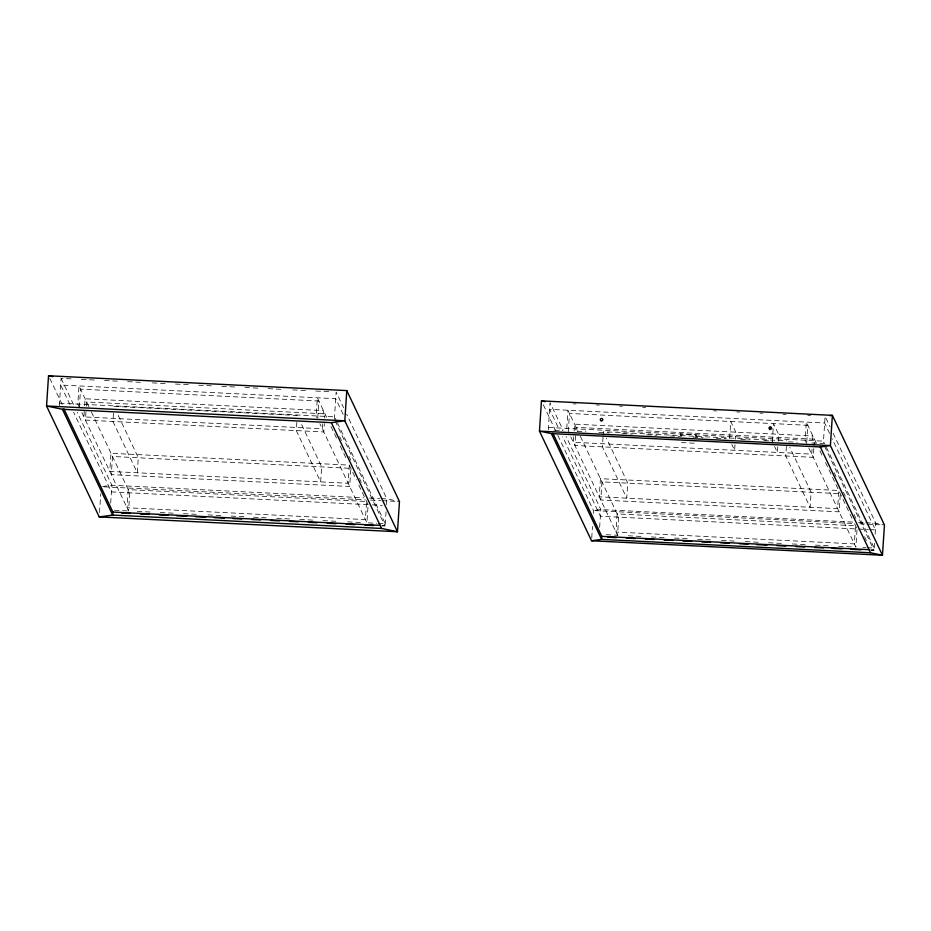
<?xml version="1.0" encoding="UTF-8"?>
<svg xmlns="http://www.w3.org/2000/svg" width="931" height="931" viewBox="0 0 931 931"><rect width="100%" height="100%" fill="white"/><g stroke="black" fill="none" stroke-linecap="round" stroke-linejoin="round"><path stroke-width="0.7" stroke-dasharray="4.66 3.49" d="M59.328 405.579L61.109 378.37L72.688 378.94M79.344 407.278L80.532 389.146L318.891 401.005L317.797 417.74M84.279 411.316L83.906 416.902L322.266 428.749L322.638 423.174M84.64 405.741L85.105 398.771L323.464 410.618L322.999 417.588M85.978 411.735L85.431 420.102L323.79 431.961L324.349 423.593M86.35 406.16L86.618 401.971L324.989 413.83L324.71 418.007M99.512 512.609L100.746 493.896M113.477 413.236L112.93 421.475L137.299 472.773L138.288 457.668L117.585 414.062M110.696 503.066L111.86 485.249L77.203 412.258M296.826 422.348L296.291 430.588L320.648 481.897L321.649 466.78L300.329 421.894M334.357 419.253L336.149 392.044L343.574 407.685M349.346 465.128L348.159 483.259L109.788 471.412L110.987 453.281L349.346 465.128L356.364 479.907M358.842 485.121L368.129 504.672L366.93 522.803L319.892 423.745M386.051 511.806L385.108 526.143L382.21 525.992M386.516 504.649L386.9 498.923L346.669 414.202M548.278 429.889L550.058 402.681L563.057 430.052M573.729 436.697L573.368 442.283L811.727 454.13L812.088 448.556M574.101 431.123L574.555 424.152L812.914 435.999L812.46 442.97M575.533 435.72L574.893 445.484L813.252 457.342L813.892 447.578M575.893 430.145L576.08 427.352L814.439 439.211L813.985 446.182M591.732 537.897L592.488 526.387M593.338 513.435L593.524 510.549L557.576 434.835M603.02 437.244L602.392 446.857L626.749 498.155L627.738 483.049L606.43 438.152M603.113 435.859L603.381 431.74L786.742 440.863M599.645 527.377L600.809 509.56L566.153 436.569M680.386 436.29L680.538 433.869L695.818 434.637L697.086 437.302M695.666 437.046L695.818 434.637M729.636 438.222L730.742 421.475L735.816 432.17L735.35 439.141M734.99 444.715L734.617 450.301L731.801 444.366M772.323 441.736L773.521 423.605L778.595 434.288L778.141 441.271M777.769 446.845L777.408 452.431L774.58 446.484M786.381 446.356L785.741 455.969L810.11 507.279L811.099 492.162L789.779 447.276M806.746 442.05L807.84 425.316L569.481 413.457L568.294 431.588L566.77 428.388L567.957 410.257L577.86 431.111M840.228 495.106L839.134 511.852L600.774 499.994L601.961 481.862L840.321 493.721M874.523 543.273L874.058 550.454L871.16 550.302M875.128 534.08L875.85 523.234L833.14 433.299M102.55 486.517L111.86 485.249L363.73 497.771M81.381 379.371L97.301 380.162M104.54 380.523L120.46 381.314M127.698 381.675L143.618 382.466M152.312 382.897L168.232 383.688M175.47 384.049L191.39 384.84M198.629 385.201L214.549 385.993M221.787 386.353L237.708 387.145M244.946 387.505L260.878 388.297M268.116 388.658L284.036 389.449M292.718 389.88L308.638 390.671M315.877 391.032L331.808 391.823M573.217 403.833L576.114 403.973M596.387 404.985L599.273 405.125M619.546 406.137L622.443 406.277M642.704 407.289L645.602 407.429M713.635 410.815L716.533 410.955M736.793 411.968L739.691 412.107M759.952 413.12L762.85 413.259M783.111 414.272L786.008 414.411M807.724 415.494L810.622 415.633M59.479 403.158L334.52 416.844L336.987 422.057M548.429 427.48L823.47 441.154L824.703 443.761M113.931 406.358L297.28 415.482M554.061 430.18L562.755 430.599M577.22 431.332L585.913 431.751M598.936 432.415L609.072 432.903M622.094 433.567L632.23 434.055M646.708 434.789L656.844 435.277M669.866 435.941L680.002 436.43M692.92 437.093L703.161 437.582M716.183 438.245L726.32 438.734M740.797 439.467L749.478 439.886M763.955 440.619L772.649 441.038M788.569 441.841L797.25 442.26M811.727 442.993L823.307 443.563L825.099 416.355L830.045 426.782M681.411 442.586L696.691 443.354M369.526 498.062L379.662 498.562M381.105 498.632L386.9 498.923L399.469 501.53M852.68 522.082L600.809 509.56L593.524 510.549L854.053 523.513M858.475 522.372L864.259 522.663M865.714 522.733L875.85 523.234L884.45 525.014M859.848 523.792L865.632 524.083M867.087 524.153L881.552 524.875M104.109 486.843L364.719 499.807M370.515 500.087L380.651 500.599M382.094 500.669L396.583 501.39M368.129 504.672L111.429 491.905L73.677 412.398M372.353 504.881L382.222 505.382M858.487 529.052L868.355 529.553M869.763 529.623L875.408 529.902L832.081 438.652M114.466 510.258L127.605 510.91M137.241 511.387L150.764 512.062M160.353 512.539L173.922 513.214M183.465 513.691L197.907 514.401M208.02 514.901L221.031 515.553M231.132 516.053L244.853 516.74M253.546 517.17L268.012 517.892M276.705 518.323L291.182 519.044M299.863 519.475L314.922 520.22M323.022 520.627L338.034 521.372M347.635 521.849L361.158 522.524M368.339 522.873L376.811 523.303M378.219 523.373L385.271 523.722L337.616 423.361M606.232 534.708L617.998 535.29M628.134 535.79L642.611 536.512M651.293 536.943L665.77 537.664M674.451 538.095L688.928 538.816M697.61 539.247L712.867 540.003M721.537 540.434L735.979 541.155M745.382 541.621L759.091 542.308M768.541 542.773L783.018 543.495M792.316 543.96L806.176 544.647M815.428 545.112L829.882 545.822M838.54 546.253L852.994 546.974M862.932 547.475L865.749 547.614M866.982 547.672L874.221 548.033L825.32 445.065M381.803 525.433L384.852 525.584M871.765 549.802L873.802 549.895M870.753 549.744L874.058 550.43L824.179 445.39M382.909 525.666L385.108 526.12L335.23 421.08M829.602 433.439L824.657 423.011L549.627 409.337L559.531 430.192M834.153 472.68L836.015 476.591M843.451 492.266L845.313 496.188M854.006 514.482L855.857 518.392M864.55 536.687L866.412 540.608M816.219 442.958L806.316 422.104L805.129 440.235L806.653 443.447M819.932 450.779L823.027 457.296M825.506 462.509L852.121 518.555M854.6 523.769L856.567 527.924M808.841 448.055L855.88 547.125L857.067 528.983L600.379 516.228L562.615 436.709M680.538 433.869L681.806 436.546M580.339 436.325L618.708 517.136L617.521 535.267L570.482 436.208M543.32 404.81L556.947 433.532M343.132 414.342L335.707 398.701L60.678 385.027L69.953 404.578M339.617 436.604L341.479 440.526M348.927 456.202L350.789 460.123M359.471 478.406L361.333 482.328M326.653 417.344L317.378 397.793L316.179 415.924L317.192 418.066M330.994 426.468L337.802 440.805M340.269 446.019L347.077 460.356M88.911 406.8L79.007 385.946L77.82 404.077L79.054 406.684M91.389 412.014L129.758 492.825L128.571 510.956L81.532 411.898M61.109 378.37L73.491 404.438M49.774 378.37L62.168 404.473M112.511 456.481L111.313 474.612L349.672 486.471L350.871 468.34L112.511 456.481M128.234 489.613L127.047 507.744L365.406 519.603L366.605 501.472L128.234 489.613M600.437 478.662L599.25 496.793L837.609 508.64L838.796 490.509L600.437 478.662M617.183 513.924L615.996 532.067L854.355 543.913L855.554 525.782L617.183 513.924"/><path stroke-width="1.4" d="M48.54 375.763L46.55 405.986L99.233 516.926L397.49 531.752L399.469 501.53L346.798 390.589L48.54 375.763L52.73 376.624M63.878 408.86L112.884 512.062L112.674 515.087L99.233 516.926M346.798 390.589L344.807 420.812L397.49 531.752L381.605 528.459L112.674 515.087L62.435 409.279L46.55 405.986L344.807 420.812L331.355 422.651L62.435 409.279M541.458 400.889L539.468 431.111L591.546 540.771L882.46 555.237L884.45 525.014L832.384 415.354L541.458 400.889L545.147 401.657M552.828 433.183L601.822 536.372L601.624 539.398L591.546 540.771M829.952 415.692L832.384 415.354L830.394 445.577L882.46 555.237L870.555 552.77L601.624 539.398L551.385 433.59L539.468 431.111L830.394 445.577L820.304 446.961L551.385 433.59M112.884 512.062L380.36 525.363M601.822 536.372L869.298 549.674M121.658 513.039L130.34 513.458M140.476 513.97L149.158 514.389M159.294 514.913L167.976 515.332M176.657 515.774L186.794 516.263M195.475 516.705L205.611 517.194M214.293 517.648L224.429 518.136M233.122 518.579L241.804 518.998M251.94 519.521L260.622 519.929M270.758 520.452L279.44 520.871M289.576 521.383L298.257 521.802M308.394 522.326L317.075 522.745M327.212 523.257L335.893 523.676M346.029 524.2L354.711 524.607M364.847 525.131L373.529 525.55M607.71 537.21L616.392 537.618M626.528 538.141L635.21 538.56M645.346 539.072L654.028 539.491M664.164 540.015L672.845 540.434M682.982 540.946L691.663 541.365M701.799 541.889L710.481 542.308M720.617 542.82L729.299 543.239M739.435 543.751L748.117 544.17M756.81 544.623L766.935 545.112M777.071 545.624L785.752 546.043M795.889 546.567L804.582 546.986M814.706 547.498L823.4 547.917M832.081 548.359L842.218 548.848M850.899 549.302L861.035 549.79M820.304 446.961L870.555 552.77M331.355 422.651L381.605 528.459M769.693 429.68A1.234 1.21 -25.4 0 1 771.811 428.609M601.147 420.8A1.234 1.21 -25.4 0 0 602.741 419.392A1.234 1.21 -25.4 0 0 600.728 418.752A1.234 1.21 -25.4 0 0 601.147 420.8M769.832 429.191A1.234 1.21 -25.4 0 0 771.427 427.783A1.234 1.21 -25.4 0 0 769.425 427.143A1.234 1.21 -25.4 0 0 769.832 429.191"/></g></svg>
